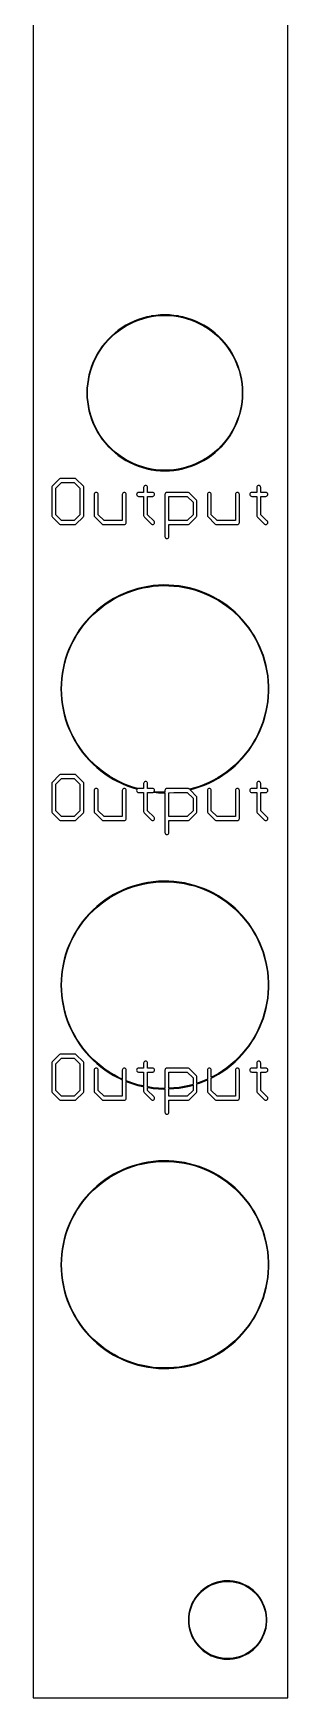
# Model space of a CAD drawing. Extents: x 3 to 13, y 0 to 129.
# Drawn here: x 3 to 12.8, y 0.3 to 64.5 of the extents above; entities that cross this region are included whole.
import ezdxf

# ---------------------------------------------------------------- set-up
doc = ezdxf.new("R2010")
doc.units = 0

msp = doc.modelspace()

# ---------------------------------------------------------------- linework, layer by layer
at = {"color": 34, "true_color": 0x008000}
for points in [[(2.9972, 0.254, 0), (12.81684, 0.254, 0), (12.81684, 128.75514, 0), (2.9972, 128.75514, 0), (2.9972, 0.254, 0)], [(10.26933, 48.55987, 0), (10.38617, 48.68941, 0), (10.49285, 48.82657, 0), (10.59445, 48.96881, 0), (10.68589, 49.11613, 0), (10.76717, 49.27107, 0), (10.76897, 49.27461, 0), (10.84263, 49.43209, 0), (10.90867, 49.59465, 0), (10.96201, 49.75975, 0), (11.00773, 49.92993, 0), (11.04329, 50.10011, 0), (11.04392, 50.10404, 0), (11.06932, 50.27676, 0), (11.08456, 50.44947, 0), (11.08964, 50.62474, 0), (11.08456, 50.8, 0), (11.06932, 50.97272, 0), (11.04392, 51.14543, 0), (11.04329, 51.14936, 0), (11.00773, 51.31954, 0), (10.96201, 51.48972, 0), (10.90867, 51.65482, 0), (10.84263, 51.81738, 0), (10.76897, 51.97486, 0), (10.76717, 51.9784, 0), (10.68589, 52.1308, 0), (10.59445, 52.28066, 0), (10.49285, 52.4229, 0), (10.38617, 52.56006, 0), (10.26933, 52.6896, 0), (10.14206, 52.81687, 0), (10.01252, 52.93371, 0), (9.87536, 53.04039, 0), (9.73312, 53.14199, 0), (9.58325, 53.23343, 0), (9.43085, 53.31471, 0), (9.42732, 53.31651, 0), (9.26984, 53.39017, 0), (9.10727, 53.45621, 0), (8.94218, 53.50955, 0), (8.772, 53.55527, 0), (8.60182, 53.59083, 0), (8.59789, 53.59146, 0), (8.42517, 53.61686, 0), (8.25245, 53.6321, 0), (8.0772, 53.63718, 0), (7.90193, 53.6321, 0), (7.72922, 53.61686, 0), (7.55649, 53.59146, 0), (7.55257, 53.59083, 0), (7.38239, 53.55527, 0), (7.21221, 53.50955, 0), (7.04711, 53.45621, 0), (6.88455, 53.39017, 0), (6.72707, 53.31651, 0), (6.72353, 53.31471, 0), (6.56859, 53.23343, 0), (6.42127, 53.14199, 0), (6.27903, 53.04039, 0), (6.14187, 52.93371, 0), (6.01233, 52.81687, 0), (5.88506, 52.6896, 0), (5.76822, 52.56006, 0), (5.66154, 52.4229, 0), (5.55994, 52.28066, 0), (5.4685, 52.1308, 0), (5.38722, 51.9784, 0), (5.38542, 51.97486, 0), (5.31176, 51.81738, 0), (5.24572, 51.65482, 0), (5.19238, 51.48972, 0), (5.14666, 51.31954, 0), (5.1111, 51.14936, 0), (5.11048, 51.14543, 0), (5.08507, 50.97272, 0), (5.06984, 50.8, 0), (5.06475, 50.62474, 0), (5.06984, 50.44947, 0), (5.08507, 50.27676, 0), (5.11048, 50.10404, 0), (5.1111, 50.10011, 0), (5.14666, 49.92993, 0), (5.19238, 49.75975, 0), (5.24572, 49.59465, 0), (5.31176, 49.43209, 0), (5.38542, 49.27461, 0), (5.38722, 49.27107, 0), (5.4685, 49.11613, 0), (5.55994, 48.96881, 0), (5.66154, 48.82657, 0), (5.76822, 48.68941, 0), (5.88506, 48.55987, 0), (6.01233, 48.4326, 0), (6.14187, 48.31576, 0), (6.27903, 48.20908, 0), (6.42127, 48.10748, 0), (6.56859, 48.01604, 0), (6.72353, 47.93476, 0), (6.72707, 47.93296, 0), (6.88455, 47.8593, 0), (7.04711, 47.79326, 0), (7.21221, 47.73992, 0), (7.38239, 47.6942, 0), (7.55257, 47.65864, 0), (7.55649, 47.65801, 0), (7.72922, 47.63262, 0), (7.90193, 47.61738, 0), (8.0772, 47.6123, 0), (8.25245, 47.61738, 0), (8.42517, 47.63262, 0), (8.59789, 47.65801, 0), (8.60182, 47.65864, 0), (8.772, 47.6942, 0), (8.94218, 47.73992, 0), (9.10727, 47.79326, 0), (9.26984, 47.8593, 0), (9.42732, 47.93296, 0), (9.43085, 47.93476, 0), (9.5858, 48.01604, 0), (9.73312, 48.10748, 0), (9.87536, 48.20908, 0), (10.01252, 48.31576, 0), (10.14206, 48.4326, 0), (10.26933, 48.55987, 0)], [(8.42517, 47.65802, 0), (8.25245, 47.64278, 0), (8.0772, 47.6377, 0), (7.90193, 47.64278, 0), (7.72922, 47.65802, 0), (7.55958, 47.68297, 0), (7.39024, 47.71835, 0), (7.22006, 47.76407, 0), (7.05496, 47.81741, 0), (6.8924, 47.88345, 0), (6.73592, 47.95664, 0), (6.58352, 48.03659, 0), (6.4362, 48.12803, 0), (6.29396, 48.22963, 0), (6.1568, 48.33631, 0), (6.02726, 48.45315, 0), (5.90561, 48.5748, 0), (5.78877, 48.70434, 0), (5.68209, 48.8415, 0), (5.58049, 48.98374, 0), (5.48905, 49.13106, 0), (5.4091, 49.28346, 0), (5.33591, 49.43994, 0), (5.26987, 49.6025, 0), (5.21652, 49.7676, 0), (5.17081, 49.93778, 0), (5.1354, 50.10726, 0), (5.11047, 50.27676, 0), (5.09523, 50.44947, 0), (5.09015, 50.62474, 0), (5.09523, 50.8, 0), (5.11047, 50.97272, 0), (5.1354, 51.14221, 0), (5.17081, 51.31169, 0), (5.21652, 51.48187, 0), (5.26987, 51.64697, 0), (5.33591, 51.80953, 0), (5.40894, 51.96567, 0), (5.48905, 52.11587, 0), (5.58049, 52.26573, 0), (5.68209, 52.40797, 0), (5.78877, 52.54513, 0), (5.90561, 52.67467, 0), (6.02726, 52.79632, 0), (6.1568, 52.91316, 0), (6.29396, 53.01984, 0), (6.4362, 53.12144, 0), (6.58352, 53.21288, 0), (6.73592, 53.29283, 0), (6.8924, 53.36602, 0), (7.05496, 53.43206, 0), (7.22006, 53.4854, 0), (7.39024, 53.53112, 0), (7.55958, 53.5665, 0), (7.72922, 53.59145, 0), (7.90193, 53.6067, 0), (8.0772, 53.61178, 0), (8.25245, 53.6067, 0), (8.42517, 53.59145, 0), (8.59483, 53.5665, 0), (8.76415, 53.53112, 0), (8.93432, 53.4854, 0), (9.09943, 53.43206, 0), (9.26199, 53.36602, 0), (9.41813, 53.29299, 0), (9.56833, 53.21288, 0), (9.71819, 53.12144, 0), (9.86042, 53.01984, 0), (9.99759, 52.91316, 0), (10.12712, 52.79632, 0), (10.12714, 52.79631, 0), (10.24878, 52.67467, 0), (10.36562, 52.54513, 0), (10.4723, 52.40797, 0), (10.5739, 52.26573, 0), (10.66534, 52.11587, 0), (10.74545, 51.96567, 0), (10.81848, 51.80953, 0), (10.88452, 51.64697, 0), (10.93786, 51.48187, 0), (10.98358, 51.31169, 0), (11.01896, 51.14237, 0), (11.04392, 50.97272, 0), (11.05915, 50.8, 0), (11.06423, 50.62474, 0), (11.05915, 50.44947, 0), (11.04392, 50.27676, 0), (11.01896, 50.1071, 0), (10.98358, 49.93778, 0), (10.93786, 49.7676, 0), (10.88452, 49.6025, 0), (10.81848, 49.43994, 0), (10.74529, 49.28346, 0), (10.66534, 49.13106, 0), (10.5739, 48.98374, 0), (10.4723, 48.8415, 0), (10.36562, 48.70434, 0), (10.24878, 48.5748, 0), (10.12714, 48.45316, 0), (10.12712, 48.45315, 0), (9.99759, 48.33631, 0), (9.86042, 48.22963, 0), (9.71819, 48.12803, 0), (9.57086, 48.03659, 0), (9.41846, 47.95664, 0), (9.26199, 47.88345, 0), (9.09943, 47.81741, 0), (8.93432, 47.76407, 0), (8.76415, 47.71835, 0), (8.59483, 47.68297, 0), (8.42517, 47.65802, 0)], [(4.05891, 47.32274, 0), (4.03537, 47.31901, 0), (4.01413, 47.30818, 0), (3.72549, 47.01954, 0), (3.71466, 46.9983, 0), (3.71094, 46.97476, 0), (3.71094, 45.89017, 0), (3.71466, 45.86663, 0), (3.72549, 45.84539, 0), (3.74235, 45.82853, 0), (4.01413, 45.55929, 0), (4.03537, 45.54846, 0), (4.05891, 45.54474, 0), (4.59994, 45.54474, 0), (4.62348, 45.54846, 0), (4.64472, 45.55929, 0), (4.9165, 45.82853, 0), (4.93336, 45.84539, 0), (4.94419, 45.86663, 0), (4.94792, 45.89017, 0), (4.94792, 46.97476, 0), (4.94419, 46.9983, 0), (4.93336, 47.01954, 0), (4.64472, 47.30818, 0), (4.62348, 47.31901, 0), (4.59994, 47.32274, 0), (4.05891, 47.32274, 0)], [(4.56985, 45.69714, 0), (4.089, 45.69714, 0), (3.86334, 45.92069, 0), (3.86334, 46.94453, 0), (4.08915, 47.17034, 0), (4.5697, 47.17034, 0), (4.79552, 46.94452, 0), (4.79552, 45.9207, 0), (4.56985, 45.69714, 0)], [(7.60476, 45.54474, 0), (7.6283, 45.54846, 0), (7.64954, 45.55929, 0), (7.6664, 45.57615, 0), (7.67723, 45.59739, 0), (7.68096, 45.62094, 0), (7.67723, 45.64448, 0), (7.6664, 45.66572, 0), (7.64954, 45.68258, 0), (7.40918, 45.92069, 0), (7.40918, 46.62932, 0), (7.60476, 46.62932, 0), (7.6283, 46.63304, 0), (7.64954, 46.64387, 0), (7.6664, 46.66073, 0), (7.67723, 46.68197, 0), (7.68096, 46.70552, 0), (7.67723, 46.72906, 0), (7.6664, 46.7503, 0), (7.64954, 46.76716, 0), (7.6283, 46.77799, 0), (7.60476, 46.78172, 0), (7.40918, 46.78172, 0), (7.40918, 46.97476, 0), (7.40545, 46.9983, 0), (7.39462, 47.01954, 0), (7.37776, 47.0364, 0), (7.35652, 47.04723, 0), (7.33298, 47.05096, 0), (7.30943, 47.04723, 0), (7.28819, 47.0364, 0), (7.27133, 47.01954, 0), (7.2605, 46.9983, 0), (7.25678, 46.97476, 0), (7.25678, 46.78172, 0), (7.0612, 46.78172, 0), (7.03765, 46.77799, 0), (7.01641, 46.76716, 0), (6.99955, 46.7503, 0), (6.98872, 46.72906, 0), (6.985, 46.70552, 0), (6.98872, 46.68197, 0), (6.99955, 46.66073, 0), (7.01641, 46.64387, 0), (7.03765, 46.63304, 0), (7.0612, 46.62932, 0), (7.25678, 46.62932, 0), (7.25678, 45.89017, 0), (7.2605, 45.86663, 0), (7.27133, 45.84539, 0), (7.28819, 45.82853, 0), (7.55997, 45.55929, 0), (7.58121, 45.54846, 0), (7.60476, 45.54474, 0)], [(11.97102, 45.54474, 0), (11.99456, 45.54846, 0), (12.0158, 45.55929, 0), (12.03266, 45.57615, 0), (12.04349, 45.59739, 0), (12.04722, 45.62094, 0), (12.04349, 45.64448, 0), (12.03266, 45.66572, 0), (12.0158, 45.68258, 0), (11.77544, 45.92069, 0), (11.77544, 46.62932, 0), (11.97102, 46.62932, 0), (11.99456, 46.63304, 0), (12.0158, 46.64387, 0), (12.03266, 46.66073, 0), (12.04349, 46.68197, 0), (12.04722, 46.70552, 0), (12.04349, 46.72906, 0), (12.03266, 46.7503, 0), (12.0158, 46.76716, 0), (11.99456, 46.77799, 0), (11.97102, 46.78172, 0), (11.77544, 46.78172, 0), (11.77544, 46.97476, 0), (11.77171, 46.9983, 0), (11.76088, 47.01954, 0), (11.74402, 47.0364, 0), (11.72278, 47.04723, 0), (11.69924, 47.05096, 0), (11.67569, 47.04723, 0), (11.65445, 47.0364, 0), (11.63759, 47.01954, 0), (11.62676, 46.9983, 0), (11.62304, 46.97476, 0), (11.62304, 46.78172, 0), (11.42746, 46.78172, 0), (11.40391, 46.77799, 0), (11.38267, 46.76716, 0), (11.36581, 46.7503, 0), (11.35498, 46.72906, 0), (11.35126, 46.70552, 0), (11.35498, 46.68197, 0), (11.36581, 46.66073, 0), (11.38267, 46.64387, 0), (11.40391, 46.63304, 0), (11.42746, 46.62932, 0), (11.62304, 46.62932, 0), (11.62304, 45.89017, 0), (11.62676, 45.86663, 0), (11.63759, 45.84539, 0), (11.65445, 45.82853, 0), (11.92623, 45.55929, 0), (11.94747, 45.54846, 0), (11.97102, 45.54474, 0)], [(6.51001, 45.54474, 0), (6.53356, 45.54846, 0), (6.5548, 45.55929, 0), (6.57166, 45.57615, 0), (6.58249, 45.59739, 0), (6.58621, 45.62094, 0), (6.58621, 46.70552, 0), (6.58249, 46.72906, 0), (6.57166, 46.7503, 0), (6.5548, 46.76716, 0), (6.53356, 46.77799, 0), (6.51001, 46.78172, 0), (6.48647, 46.77799, 0), (6.46523, 46.76716, 0), (6.44837, 46.7503, 0), (6.43754, 46.72906, 0), (6.43381, 46.70552, 0), (6.43381, 45.69714, 0), (5.7273, 45.69714, 0), (5.50164, 45.92069, 0), (5.50164, 46.70552, 0), (5.49791, 46.72906, 0), (5.48708, 46.7503, 0), (5.47022, 46.76716, 0), (5.44898, 46.77799, 0), (5.42544, 46.78172, 0), (5.40189, 46.77799, 0), (5.38065, 46.76716, 0), (5.36379, 46.7503, 0), (5.35296, 46.72906, 0), (5.34924, 46.70552, 0), (5.34924, 45.89017, 0), (5.35296, 45.86663, 0), (5.36379, 45.84539, 0), (5.38065, 45.82853, 0), (5.65243, 45.55929, 0), (5.67367, 45.54846, 0), (5.69722, 45.54474, 0), (6.51001, 45.54474, 0)], [(8.98973, 45.54846, 0), (9.01098, 45.55929, 0), (9.28276, 45.82853, 0), (9.29962, 45.84539, 0), (9.31045, 45.86663, 0), (9.31418, 45.89017, 0), (9.31418, 46.43374, 0), (9.31045, 46.45728, 0), (9.29962, 46.47852, 0), (9.01098, 46.76716, 0), (8.98973, 46.77799, 0), (8.96618, 46.78172, 0), (8.1534, 46.78172, 0), (8.12984, 46.77799, 0), (8.10861, 46.76716, 0), (8.09174, 46.7503, 0), (8.08092, 46.72906, 0), (8.0772, 46.70552, 0), (8.0772, 45.07738, 0), (8.08092, 45.05383, 0), (8.09174, 45.03259, 0), (8.10861, 45.01573, 0), (8.12984, 45.0049, 0), (8.1534, 45.00118, 0), (8.17694, 45.0049, 0), (8.19818, 45.01573, 0), (8.21504, 45.03259, 0), (8.22587, 45.05383, 0), (8.2296, 45.07738, 0), (8.2296, 45.54474, 0), (8.96618, 45.54474, 0), (8.98973, 45.54846, 0)], [(8.93611, 45.69714, 0), (8.2296, 45.69714, 0), (8.2296, 46.62932, 0), (8.93596, 46.62932, 0), (9.16178, 46.4035, 0), (9.16178, 45.9207, 0), (8.93611, 45.69714, 0)], [(10.01615, 45.55929, 0), (10.03739, 45.54846, 0), (10.06094, 45.54474, 0), (10.87628, 45.54474, 0), (10.89982, 45.54846, 0), (10.92106, 45.55929, 0), (10.93792, 45.57615, 0), (10.94875, 45.59739, 0), (10.95248, 45.62094, 0), (10.95248, 46.70552, 0), (10.94875, 46.72906, 0), (10.93792, 46.7503, 0), (10.92106, 46.76716, 0), (10.89982, 46.77799, 0), (10.87628, 46.78172, 0), (10.85273, 46.77799, 0), (10.83149, 46.76716, 0), (10.81463, 46.7503, 0), (10.8038, 46.72906, 0), (10.80008, 46.70552, 0), (10.80008, 45.69714, 0), (10.09115, 45.69714, 0), (9.8679, 45.9204, 0), (9.8679, 46.70552, 0), (9.86417, 46.72906, 0), (9.85333, 46.7503, 0), (9.83648, 46.76716, 0), (9.81523, 46.77799, 0), (9.7917, 46.78172, 0), (9.76815, 46.77799, 0), (9.74691, 46.76716, 0), (9.73005, 46.7503, 0), (9.71922, 46.72906, 0), (9.7155, 46.70552, 0), (9.7155, 45.89017, 0), (9.71922, 45.86663, 0), (9.73005, 45.84539, 0), (10.01615, 45.55929, 0)], [(8.98973, 34.11846, 0), (9.01098, 34.12928, 0), (9.28276, 34.39853, 0), (9.29962, 34.41539, 0), (9.31045, 34.43663, 0), (9.31418, 34.46018, 0), (9.31418, 35.00374, 0), (9.31045, 35.02727, 0), (9.29962, 35.04852, 0), (9.04638, 35.30175, 0), (9.22158, 35.34726, 0), (9.41208, 35.41076, 0), (9.60004, 35.48187, 0), (9.78546, 35.56316, 0), (9.96326, 35.65206, 0), (9.96679, 35.65386, 0), (10.14206, 35.75292, 0), (10.31223, 35.86213, 0), (10.47734, 35.97898, 0), (10.63482, 36.1009, 0), (10.78722, 36.23298, 0), (10.932, 36.37268, 0), (10.93481, 36.37549, 0), (11.07197, 36.52281, 0), (11.20151, 36.67521, 0), (11.32343, 36.83523, 0), (11.43773, 37.00033, 0), (11.54441, 37.17305, 0), (11.64093, 37.34831, 0), (11.64273, 37.35185, 0), (11.72909, 37.53219, 0), (11.80783, 37.71761, 0), (11.87895, 37.90811, 0), (11.93737, 38.09861, 0), (11.98817, 38.29419, 0), (12.02881, 38.48977, 0), (12.02944, 38.49369, 0), (12.05992, 38.69436, 0), (12.08024, 38.89247, 0), (12.0904, 39.09314, 0), (12.0904, 39.29632, 0), (12.08024, 39.49698, 0), (12.05992, 39.69511, 0), (12.02944, 39.89577, 0), (12.02881, 39.8997, 0), (11.98817, 40.09528, 0), (11.93737, 40.29086, 0), (11.87895, 40.48136, 0), (11.80783, 40.67186, 0), (11.72909, 40.85728, 0), (11.64273, 41.03761, 0), (11.64093, 41.04116, 0), (11.54441, 41.21642, 0), (11.43773, 41.38913, 0), (11.32343, 41.55424, 0), (11.20151, 41.71426, 0), (11.07197, 41.86666, 0), (10.93481, 42.01398, 0), (10.932, 42.01679, 0), (10.78722, 42.15649, 0), (10.63482, 42.28857, 0), (10.47734, 42.41049, 0), (10.31223, 42.52733, 0), (10.14206, 42.63655, 0), (9.96679, 42.73561, 0), (9.96326, 42.73741, 0), (9.78546, 42.82631, 0), (9.60004, 42.90759, 0), (9.41208, 42.97871, 0), (9.22158, 43.04221, 0), (9.026, 43.09301, 0), (8.83042, 43.13619, 0), (8.6323, 43.16921, 0), (8.62838, 43.16984, 0), (8.4277, 43.1927, 0), (8.22706, 43.2054, 0), (8.02638, 43.20794, 0), (7.82573, 43.20032, 0), (7.62508, 43.18254, 0), (7.42695, 43.15459, 0), (7.42303, 43.15397, 0), (7.22491, 43.11587, 0), (7.02933, 43.06761, 0), (6.83629, 43.01173, 0), (6.64833, 42.94569, 0), (6.46037, 42.86949, 0), (6.28003, 42.78313, 0), (6.27649, 42.78133, 0), (6.09869, 42.68735, 0), (5.92597, 42.58321, 0), (5.75833, 42.47145, 0), (5.59831, 42.34953, 0), (5.44337, 42.22253, 0), (5.29351, 42.08537, 0), (5.2907, 42.08256, 0), (5.151, 41.94032, 0), (5.01638, 41.79046, 0), (4.88938, 41.63298, 0), (4.77254, 41.47041, 0), (4.66331, 41.30278, 0), (4.56172, 41.13006, 0), (4.46774, 40.94972, 0), (4.46594, 40.94618, 0), (4.38466, 40.7633, 0), (4.30846, 40.57788, 0), (4.24496, 40.38738, 0), (4.18907, 40.19433, 0), (4.1459, 39.99875, 0), (4.11034, 39.80064, 0), (4.10972, 39.79672, 0), (4.08432, 39.59605, 0), (4.06907, 39.39539, 0), (4.064, 39.19473, 0), (4.06907, 38.99407, 0), (4.08432, 38.79341, 0), (4.10972, 38.59276, 0), (4.11034, 38.58883, 0), (4.1459, 38.39071, 0), (4.18907, 38.19513, 0), (4.24496, 38.00209, 0), (4.30846, 37.81159, 0), (4.38466, 37.62617, 0), (4.46594, 37.44328, 0), (4.46774, 37.43974, 0), (4.56172, 37.25941, 0), (4.66331, 37.08668, 0), (4.77254, 36.91905, 0), (4.88938, 36.75649, 0), (5.01638, 36.59901, 0), (5.151, 36.44915, 0), (5.2907, 36.30691, 0), (5.29351, 36.3041, 0), (5.44337, 36.16693, 0), (5.59831, 36.03994, 0), (5.75833, 35.91802, 0), (5.92597, 35.80626, 0), (6.09869, 35.70212, 0), (6.27649, 35.60814, 0), (6.28003, 35.60634, 0), (6.46037, 35.51997, 0), (6.64833, 35.44377, 0), (6.83629, 35.37774, 0), (7.00745, 35.32819, 0), (6.99955, 35.3203, 0), (6.98872, 35.29905, 0), (6.985, 35.27552, 0), (6.98872, 35.25197, 0), (6.99955, 35.23073, 0), (7.01641, 35.21387, 0), (7.03765, 35.20304, 0), (7.0612, 35.19932, 0), (7.25678, 35.19932, 0), (7.25678, 34.46018, 0), (7.2605, 34.43663, 0), (7.27133, 34.41539, 0), (7.28819, 34.39853, 0), (7.55997, 34.12928, 0), (7.58121, 34.11846, 0), (7.60476, 34.11473, 0), (7.6283, 34.11846, 0), (7.64954, 34.12928, 0), (7.6664, 34.14615, 0), (7.67723, 34.16738, 0), (7.68096, 34.19093, 0), (7.67723, 34.21448, 0), (7.6664, 34.23572, 0), (7.64954, 34.25258, 0), (7.40918, 34.49069, 0), (7.40918, 35.19932, 0), (7.60476, 35.19932, 0), (7.6283, 35.20304, 0), (7.63432, 35.20611, 0), (7.82573, 35.18915, 0), (8.02638, 35.18153, 0), (8.0772, 35.18217, 0), (8.0772, 33.64738, 0), (8.08092, 33.62383, 0), (8.09174, 33.60259, 0), (8.10861, 33.58573, 0), (8.12984, 33.5749, 0), (8.1534, 33.57118, 0), (8.17694, 33.5749, 0), (8.19818, 33.58573, 0), (8.21504, 33.60259, 0), (8.22587, 33.62383, 0), (8.2296, 33.64738, 0), (8.2296, 34.11473, 0), (8.96618, 34.11473, 0), (8.98973, 34.11846, 0)], [(8.98973, 35.34799, 0), (8.96618, 35.35172, 0), (8.1534, 35.35172, 0), (8.12984, 35.34799, 0), (8.10861, 35.33715, 0), (8.09174, 35.3203, 0), (8.08092, 35.29905, 0), (8.0772, 35.27552, 0), (8.0772, 35.20758, 0), (8.02638, 35.20693, 0), (7.82573, 35.21456, 0), (7.66452, 35.22885, 0), (7.6664, 35.23073, 0), (7.67723, 35.25197, 0), (7.68096, 35.27552, 0), (7.67723, 35.29905, 0), (7.6664, 35.3203, 0), (7.64954, 35.33715, 0), (7.6283, 35.34799, 0), (7.60476, 35.35172, 0), (7.40918, 35.35172, 0), (7.40918, 35.54475, 0), (7.40545, 35.5683, 0), (7.39462, 35.58954, 0), (7.37776, 35.6064, 0), (7.35652, 35.61723, 0), (7.33298, 35.62095, 0), (7.30943, 35.61723, 0), (7.28819, 35.6064, 0), (7.27133, 35.58954, 0), (7.2605, 35.5683, 0), (7.25678, 35.54475, 0), (7.25678, 35.35172, 0), (7.0612, 35.35172, 0), (7.03765, 35.34799, 0), (7.035, 35.34664, 0), (6.84414, 35.40189, 0), (6.65618, 35.46793, 0), (6.46822, 35.54413, 0), (6.28931, 35.6298, 0), (6.11362, 35.72267, 0), (5.9409, 35.82681, 0), (5.77326, 35.93857, 0), (5.61324, 36.06049, 0), (5.4583, 36.18748, 0), (5.30894, 36.3242, 0), (5.17155, 36.46408, 0), (5.03693, 36.61394, 0), (4.90993, 36.77142, 0), (4.79309, 36.93398, 0), (4.68387, 37.10161, 0), (4.58227, 37.27434, 0), (4.48983, 37.45172, 0), (4.40881, 37.63402, 0), (4.33261, 37.81944, 0), (4.26911, 38.00994, 0), (4.21323, 38.20297, 0), (4.17005, 38.39856, 0), (4.13491, 38.59434, 0), (4.10971, 38.79341, 0), (4.09448, 38.99407, 0), (4.08939, 39.19473, 0), (4.09448, 39.39539, 0), (4.10971, 39.59605, 0), (4.1349, 39.79507, 0), (4.17005, 39.99091, 0), (4.21323, 40.18649, 0), (4.26911, 40.37953, 0), (4.33261, 40.57003, 0), (4.40881, 40.75545, 0), (4.48983, 40.93775, 0), (4.58227, 41.11513, 0), (4.68387, 41.28785, 0), (4.79309, 41.45548, 0), (4.90993, 41.61804, 0), (5.03693, 41.77553, 0), (5.17155, 41.92539, 0), (5.30894, 42.06527, 0), (5.4583, 42.20198, 0), (5.61324, 42.32898, 0), (5.77326, 42.4509, 0), (5.9409, 42.56266, 0), (6.11362, 42.6668, 0), (6.28931, 42.75967, 0), (6.46822, 42.84534, 0), (6.65618, 42.92154, 0), (6.84414, 42.98758, 0), (7.03718, 43.04346, 0), (7.23276, 43.09172, 0), (7.4294, 43.12954, 0), (7.62508, 43.15714, 0), (7.82573, 43.17491, 0), (8.02638, 43.18254, 0), (8.22706, 43.17999, 0), (8.4277, 43.1673, 0), (8.62772, 43.14452, 0), (8.82257, 43.11204, 0), (9.01815, 43.06886, 0), (9.21373, 43.01806, 0), (9.40423, 42.95456, 0), (9.59219, 42.88344, 0), (9.7776, 42.80216, 0), (9.95233, 42.7148, 0), (10.12712, 42.616, 0), (10.29731, 42.50678, 0), (10.46241, 42.38994, 0), (10.61989, 42.26802, 0), (10.77229, 42.13594, 0), (10.91516, 41.99808, 0), (11.05142, 41.85173, 0), (11.18096, 41.69933, 0), (11.30288, 41.53931, 0), (11.41718, 41.37421, 0), (11.52386, 41.20149, 0), (11.61958, 41.02769, 0), (11.70494, 40.84943, 0), (11.78368, 40.664, 0), (11.8548, 40.4735, 0), (11.91322, 40.283, 0), (11.96402, 40.08743, 0), (12.00457, 39.89229, 0), (12.03451, 39.69511, 0), (12.05483, 39.49698, 0), (12.06499, 39.29632, 0), (12.06499, 39.09314, 0), (12.05483, 38.89247, 0), (12.03451, 38.69436, 0), (12.00457, 38.4972, 0), (11.96402, 38.30204, 0), (11.91322, 38.10646, 0), (11.8548, 37.91596, 0), (11.78368, 37.72546, 0), (11.70494, 37.54003, 0), (11.61958, 37.36177, 0), (11.52386, 37.18798, 0), (11.41718, 37.01526, 0), (11.30288, 36.85016, 0), (11.18096, 36.69014, 0), (11.05142, 36.53774, 0), (10.91516, 36.39139, 0), (10.77229, 36.25353, 0), (10.61989, 36.12145, 0), (10.46241, 35.99953, 0), (10.29731, 35.88268, 0), (10.12712, 35.77347, 0), (9.95218, 35.67459, 0), (9.7776, 35.58731, 0), (9.59219, 35.50603, 0), (9.40423, 35.43491, 0), (9.21373, 35.3714, 0), (9.0256, 35.32254, 0), (9.01812, 35.33001, 0), (9.01098, 35.33715, 0), (8.98973, 35.34799, 0)], [(4.05891, 35.89273, 0), (4.03537, 35.88901, 0), (4.01413, 35.87818, 0), (3.72549, 35.58954, 0), (3.71466, 35.5683, 0), (3.71094, 35.54475, 0), (3.71094, 34.46018, 0), (3.71466, 34.43663, 0), (3.72549, 34.41539, 0), (3.74235, 34.39853, 0), (4.01413, 34.12928, 0), (4.03537, 34.11846, 0), (4.05891, 34.11473, 0), (4.59994, 34.11473, 0), (4.62348, 34.11846, 0), (4.64472, 34.12928, 0), (4.9165, 34.39853, 0), (4.93336, 34.41539, 0), (4.94419, 34.43663, 0), (4.94792, 34.46018, 0), (4.94792, 35.54475, 0), (4.94419, 35.5683, 0), (4.93336, 35.58954, 0), (4.64472, 35.87818, 0), (4.62348, 35.88901, 0), (4.59994, 35.89273, 0), (4.05891, 35.89273, 0)], [(4.56985, 34.26714, 0), (4.089, 34.26714, 0), (3.86334, 34.49069, 0), (3.86334, 35.51453, 0), (4.08915, 35.74033, 0), (4.5697, 35.74033, 0), (4.79552, 35.51452, 0), (4.79552, 34.4907, 0), (4.56985, 34.26714, 0)], [(6.51001, 34.11473, 0), (6.53356, 34.11846, 0), (6.5548, 34.12928, 0), (6.57166, 34.14615, 0), (6.58249, 34.16738, 0), (6.58621, 34.19093, 0), (6.58621, 35.27552, 0), (6.58249, 35.29905, 0), (6.57166, 35.3203, 0), (6.5548, 35.33715, 0), (6.53356, 35.34799, 0), (6.51001, 35.35172, 0), (6.48647, 35.34799, 0), (6.46523, 35.33715, 0), (6.44837, 35.3203, 0), (6.43754, 35.29905, 0), (6.43381, 35.27552, 0), (6.43381, 34.26714, 0), (5.7273, 34.26714, 0), (5.50164, 34.49069, 0), (5.50164, 35.27552, 0), (5.49791, 35.29905, 0), (5.48708, 35.3203, 0), (5.47022, 35.33715, 0), (5.44898, 35.34799, 0), (5.42544, 35.35172, 0), (5.40189, 35.34799, 0), (5.38065, 35.33715, 0), (5.36379, 35.3203, 0), (5.35296, 35.29905, 0), (5.34924, 35.27552, 0), (5.34924, 34.46018, 0), (5.35296, 34.43663, 0), (5.36379, 34.41539, 0), (5.38065, 34.39853, 0), (5.65243, 34.12928, 0), (5.67367, 34.11846, 0), (5.69722, 34.11473, 0), (6.51001, 34.11473, 0)], [(10.87628, 34.11473, 0), (10.89982, 34.11846, 0), (10.92106, 34.12928, 0), (10.93792, 34.14615, 0), (10.94875, 34.16738, 0), (10.95248, 34.19093, 0), (10.95248, 35.27552, 0), (10.94875, 35.29905, 0), (10.93792, 35.3203, 0), (10.92106, 35.33715, 0), (10.89982, 35.34799, 0), (10.87628, 35.35172, 0), (10.85273, 35.34799, 0), (10.83149, 35.33715, 0), (10.81463, 35.3203, 0), (10.8038, 35.29905, 0), (10.80008, 35.27552, 0), (10.80008, 34.26714, 0), (10.09115, 34.26714, 0), (9.8679, 34.4904, 0), (9.8679, 35.27552, 0), (9.86417, 35.29905, 0), (9.85333, 35.3203, 0), (9.83648, 35.33715, 0), (9.81523, 35.34799, 0), (9.7917, 35.35172, 0), (9.76815, 35.34799, 0), (9.74691, 35.33715, 0), (9.73005, 35.3203, 0), (9.71922, 35.29905, 0), (9.7155, 35.27552, 0), (9.7155, 34.46018, 0), (9.71922, 34.43663, 0), (9.73005, 34.41539, 0), (9.74691, 34.39853, 0), (10.01615, 34.12928, 0), (10.03739, 34.11846, 0), (10.06094, 34.11473, 0), (10.87628, 34.11473, 0)], [(11.97102, 34.11473, 0), (11.99456, 34.11846, 0), (12.0158, 34.12928, 0), (12.03266, 34.14615, 0), (12.04349, 34.16738, 0), (12.04722, 34.19093, 0), (12.04349, 34.21448, 0), (12.03266, 34.23572, 0), (12.0158, 34.25258, 0), (11.77544, 34.49069, 0), (11.77544, 35.19932, 0), (11.97102, 35.19932, 0), (11.99456, 35.20304, 0), (12.0158, 35.21387, 0), (12.03266, 35.23073, 0), (12.04349, 35.25197, 0), (12.04722, 35.27552, 0), (12.04349, 35.29905, 0), (12.03266, 35.3203, 0), (12.0158, 35.33715, 0), (11.99456, 35.34799, 0), (11.97102, 35.35172, 0), (11.77544, 35.35172, 0), (11.77544, 35.54475, 0), (11.77171, 35.5683, 0), (11.76088, 35.58954, 0), (11.74402, 35.6064, 0), (11.72278, 35.61723, 0), (11.69924, 35.62095, 0), (11.67569, 35.61723, 0), (11.65445, 35.6064, 0), (11.63759, 35.58954, 0), (11.62676, 35.5683, 0), (11.62304, 35.54475, 0), (11.62304, 35.35172, 0), (11.42746, 35.35172, 0), (11.40391, 35.34799, 0), (11.38267, 35.33715, 0), (11.36581, 35.3203, 0), (11.35498, 35.29905, 0), (11.35126, 35.27552, 0), (11.35498, 35.25197, 0), (11.36581, 35.23073, 0), (11.38267, 35.21387, 0), (11.40391, 35.20304, 0), (11.42746, 35.19932, 0), (11.62304, 35.19932, 0), (11.62304, 34.46018, 0), (11.62676, 34.43663, 0), (11.63759, 34.41539, 0), (11.65445, 34.39853, 0), (11.92623, 34.12928, 0), (11.94747, 34.11846, 0), (11.97102, 34.11473, 0)], [(8.93611, 34.26714, 0), (8.2296, 34.26714, 0), (8.2296, 35.18423, 0), (8.4277, 35.19677, 0), (8.45008, 35.19932, 0), (8.93596, 35.19932, 0), (9.16178, 34.9735, 0), (9.16178, 34.4907, 0), (8.93611, 34.26714, 0)], [(8.98973, 23.32346, 0), (9.01098, 23.33429, 0), (9.28276, 23.60353, 0), (9.29962, 23.62039, 0), (9.31045, 23.64163, 0), (9.31418, 23.66518, 0), (9.31418, 23.94813, 0), (9.41208, 23.98076, 0), (9.60004, 24.05188, 0), (9.7155, 24.10249, 0), (9.7155, 23.66518, 0), (9.71922, 23.64163, 0), (9.73005, 23.62039, 0), (10.01615, 23.33429, 0), (10.03739, 23.32346, 0), (10.06094, 23.31974, 0), (10.87628, 23.31974, 0), (10.89982, 23.32346, 0), (10.92106, 23.33429, 0), (10.93792, 23.35115, 0), (10.94875, 23.37239, 0), (10.95248, 23.39594, 0), (10.95248, 24.48052, 0), (10.94875, 24.50406, 0), (10.93792, 24.5253, 0), (10.92106, 24.54216, 0), (10.89982, 24.55299, 0), (10.87628, 24.55672, 0), (10.85273, 24.55299, 0), (10.83149, 24.54216, 0), (10.81463, 24.5253, 0), (10.8038, 24.50406, 0), (10.80008, 24.48052, 0), (10.80008, 23.47214, 0), (10.09115, 23.47214, 0), (9.8679, 23.6954, 0), (9.8679, 24.17438, 0), (9.96326, 24.22206, 0), (9.96679, 24.22386, 0), (10.14206, 24.32292, 0), (10.31223, 24.43214, 0), (10.47734, 24.54898, 0), (10.63482, 24.6709, 0), (10.78722, 24.80298, 0), (10.932, 24.94268, 0), (10.93481, 24.94549, 0), (11.07197, 25.09281, 0), (11.20151, 25.24521, 0), (11.32343, 25.40523, 0), (11.43773, 25.57033, 0), (11.54441, 25.74305, 0), (11.64093, 25.91831, 0), (11.64273, 25.92185, 0), (11.72909, 26.10219, 0), (11.80783, 26.28761, 0), (11.87895, 26.47811, 0), (11.93737, 26.66861, 0), (11.98817, 26.86419, 0), (12.02881, 27.05977, 0), (12.02944, 27.06369, 0), (12.05992, 27.26435, 0), (12.08024, 27.46247, 0), (12.0904, 27.66314, 0), (12.0904, 27.86633, 0), (12.08024, 28.06699, 0), (12.05992, 28.26512, 0), (12.02944, 28.46578, 0), (12.02881, 28.4697, 0), (11.98817, 28.66528, 0), (11.93737, 28.86086, 0), (11.87895, 29.05136, 0), (11.80783, 29.24186, 0), (11.72909, 29.42728, 0), (11.64273, 29.60762, 0), (11.64093, 29.61116, 0), (11.54441, 29.78642, 0), (11.43773, 29.95914, 0), (11.32343, 30.12424, 0), (11.20151, 30.28426, 0), (11.07197, 30.43666, 0), (10.93481, 30.58398, 0), (10.932, 30.58679, 0), (10.78722, 30.72649, 0), (10.63482, 30.85857, 0), (10.47734, 30.98049, 0), (10.31223, 31.09733, 0), (10.14206, 31.20655, 0), (9.96679, 31.30561, 0), (9.96326, 31.30741, 0), (9.78546, 31.39631, 0), (9.60004, 31.47759, 0), (9.41208, 31.54871, 0), (9.22158, 31.61221, 0), (9.026, 31.66301, 0), (8.83042, 31.70619, 0), (8.6323, 31.73921, 0), (8.62838, 31.73984, 0), (8.4277, 31.7627, 0), (8.22706, 31.77539, 0), (8.02638, 31.77793, 0), (7.82573, 31.77031, 0), (7.62508, 31.75254, 0), (7.42695, 31.72459, 0), (7.42303, 31.72397, 0), (7.22491, 31.68587, 0), (7.02933, 31.63761, 0), (6.83629, 31.58173, 0), (6.64833, 31.51569, 0), (6.46037, 31.43949, 0), (6.28003, 31.35313, 0), (6.27649, 31.35133, 0), (6.09869, 31.25735, 0), (5.92597, 31.15321, 0), (5.75833, 31.04145, 0), (5.59831, 30.91953, 0), (5.44337, 30.79253, 0), (5.29351, 30.65537, 0), (5.2907, 30.65256, 0), (5.151, 30.51032, 0), (5.01638, 30.36046, 0), (4.88938, 30.20298, 0), (4.77254, 30.04042, 0), (4.66331, 29.87278, 0), (4.56172, 29.70006, 0), (4.46774, 29.51972, 0), (4.46594, 29.51618, 0), (4.38466, 29.3333, 0), (4.30846, 29.14788, 0), (4.24496, 28.95738, 0), (4.18907, 28.76434, 0), (4.1459, 28.56876, 0), (4.11034, 28.37064, 0), (4.10972, 28.36671, 0), (4.08432, 28.16606, 0), (4.06907, 27.9654, 0), (4.064, 27.76473, 0), (4.06907, 27.56407, 0), (4.08432, 27.36342, 0), (4.10972, 27.16275, 0), (4.11034, 27.15883, 0), (4.1459, 26.96071, 0), (4.18907, 26.76513, 0), (4.24496, 26.57209, 0), (4.30846, 26.38159, 0), (4.38466, 26.19617, 0), (4.46594, 26.01329, 0), (4.46774, 26.00975, 0), (4.56172, 25.82941, 0), (4.66331, 25.65669, 0), (4.77254, 25.48905, 0), (4.88938, 25.32649, 0), (5.01638, 25.16901, 0), (5.151, 25.01915, 0), (5.2907, 24.87691, 0), (5.29351, 24.8741, 0), (5.44337, 24.73694, 0), (5.59831, 24.60994, 0), (5.75833, 24.48802, 0), (5.92597, 24.37626, 0), (6.09869, 24.27212, 0), (6.27649, 24.17814, 0), (6.28003, 24.17634, 0), (6.43381, 24.1027, 0), (6.43381, 23.47214, 0), (5.7273, 23.47214, 0), (5.50164, 23.69569, 0), (5.50164, 24.48052, 0), (5.49791, 24.50406, 0), (5.48708, 24.5253, 0), (5.47022, 24.54216, 0), (5.44898, 24.55299, 0), (5.42544, 24.55672, 0), (5.40189, 24.55299, 0), (5.38065, 24.54216, 0), (5.36379, 24.5253, 0), (5.35296, 24.50406, 0), (5.34924, 24.48052, 0), (5.34924, 23.66518, 0), (5.35296, 23.64163, 0), (5.36379, 23.62039, 0), (5.38065, 23.60353, 0), (5.65243, 23.33429, 0), (5.67367, 23.32346, 0), (5.69722, 23.31974, 0), (6.51001, 23.31974, 0), (6.53356, 23.32346, 0), (6.5548, 23.33429, 0), (6.57166, 23.35115, 0), (6.58249, 23.37239, 0), (6.58621, 23.39594, 0), (6.58621, 24.03896, 0), (6.64833, 24.01378, 0), (6.83629, 23.94774, 0), (7.02933, 23.89186, 0), (7.22491, 23.8436, 0), (7.25678, 23.83747, 0), (7.25678, 23.66518, 0), (7.2605, 23.64163, 0), (7.27133, 23.62039, 0), (7.28819, 23.60353, 0), (7.55997, 23.33429, 0), (7.58121, 23.32346, 0), (7.60476, 23.31974, 0), (7.6283, 23.32346, 0), (7.64954, 23.33429, 0), (7.6664, 23.35115, 0), (7.67723, 23.37239, 0), (7.68096, 23.39594, 0), (7.67723, 23.41948, 0), (7.6664, 23.44072, 0), (7.64954, 23.45758, 0), (7.40918, 23.69569, 0), (7.40918, 23.80816, 0), (7.42303, 23.8055, 0), (7.42695, 23.80488, 0), (7.62508, 23.77694, 0), (7.82573, 23.75916, 0), (8.02638, 23.75154, 0), (8.0772, 23.75218, 0), (8.0772, 22.85238, 0), (8.08092, 22.82883, 0), (8.09174, 22.80759, 0), (8.10861, 22.79073, 0), (8.12984, 22.7799, 0), (8.1534, 22.77618, 0), (8.17694, 22.7799, 0), (8.19818, 22.79073, 0), (8.21504, 22.80759, 0), (8.22587, 22.82883, 0), (8.2296, 22.85238, 0), (8.2296, 23.31974, 0), (8.96618, 23.31974, 0), (8.98973, 23.32346, 0)], [(8.98973, 24.55299, 0), (8.96618, 24.55672, 0), (8.1534, 24.55672, 0), (8.12984, 24.55299, 0), (8.10861, 24.54216, 0), (8.09174, 24.5253, 0), (8.08092, 24.50406, 0), (8.0772, 24.48052, 0), (8.0772, 23.77757, 0), (8.02638, 23.77693, 0), (7.82573, 23.78455, 0), (7.62508, 23.80233, 0), (7.4294, 23.82993, 0), (7.40918, 23.83382, 0), (7.40918, 24.40432, 0), (7.60476, 24.40432, 0), (7.6283, 24.40804, 0), (7.64954, 24.41887, 0), (7.6664, 24.43573, 0), (7.67723, 24.45697, 0), (7.68096, 24.48052, 0), (7.67723, 24.50406, 0), (7.6664, 24.5253, 0), (7.64954, 24.54216, 0), (7.6283, 24.55299, 0), (7.60476, 24.55672, 0), (7.40918, 24.55672, 0), (7.40918, 24.74976, 0), (7.40545, 24.7733, 0), (7.39462, 24.79454, 0), (7.37776, 24.8114, 0), (7.35652, 24.82223, 0), (7.33298, 24.82596, 0), (7.30943, 24.82223, 0), (7.28819, 24.8114, 0), (7.27133, 24.79454, 0), (7.2605, 24.7733, 0), (7.25678, 24.74976, 0), (7.25678, 24.55672, 0), (7.0612, 24.55672, 0), (7.03765, 24.55299, 0), (7.01641, 24.54216, 0), (6.99955, 24.5253, 0), (6.98872, 24.50406, 0), (6.985, 24.48052, 0), (6.98872, 24.45697, 0), (6.99955, 24.43573, 0), (7.01641, 24.41887, 0), (7.03765, 24.40804, 0), (7.0612, 24.40432, 0), (7.25678, 24.40432, 0), (7.25678, 23.86313, 0), (7.23276, 23.86775, 0), (7.03718, 23.91601, 0), (6.84414, 23.97189, 0), (6.65618, 24.03793, 0), (6.58621, 24.0663, 0), (6.58621, 24.48052, 0), (6.58249, 24.50406, 0), (6.57166, 24.5253, 0), (6.5548, 24.54216, 0), (6.53356, 24.55299, 0), (6.51001, 24.55672, 0), (6.48647, 24.55299, 0), (6.46523, 24.54216, 0), (6.44837, 24.5253, 0), (6.43754, 24.50406, 0), (6.43381, 24.48052, 0), (6.43381, 24.13061, 0), (6.28931, 24.1998, 0), (6.11362, 24.29267, 0), (5.9409, 24.39681, 0), (5.77326, 24.50857, 0), (5.61324, 24.63049, 0), (5.4583, 24.75749, 0), (5.30894, 24.8942, 0), (5.17155, 25.03408, 0), (5.03693, 25.18394, 0), (4.90993, 25.34142, 0), (4.79309, 25.50398, 0), (4.68387, 25.67162, 0), (4.58227, 25.84434, 0), (4.48983, 26.02172, 0), (4.40881, 26.20402, 0), (4.33261, 26.38944, 0), (4.26911, 26.57994, 0), (4.21323, 26.77298, 0), (4.17005, 26.96856, 0), (4.13491, 27.16436, 0), (4.10971, 27.36342, 0), (4.09448, 27.56407, 0), (4.08939, 27.76473, 0), (4.09448, 27.9654, 0), (4.10971, 28.16606, 0), (4.13491, 28.36513, 0), (4.17005, 28.56091, 0), (4.21323, 28.75649, 0), (4.26911, 28.94953, 0), (4.33261, 29.14003, 0), (4.40881, 29.32545, 0), (4.48983, 29.50775, 0), (4.58227, 29.68513, 0), (4.68387, 29.85785, 0), (4.79309, 30.02549, 0), (4.90993, 30.18805, 0), (5.03693, 30.34553, 0), (5.17155, 30.49539, 0), (5.30894, 30.63527, 0), (5.4583, 30.77198, 0), (5.61324, 30.89898, 0), (5.77326, 31.0209, 0), (5.9409, 31.13266, 0), (6.11362, 31.2368, 0), (6.28931, 31.32967, 0), (6.46822, 31.41534, 0), (6.65618, 31.49154, 0), (6.84414, 31.55758, 0), (7.03718, 31.61346, 0), (7.23276, 31.66172, 0), (7.4294, 31.69954, 0), (7.62508, 31.72714, 0), (7.82573, 31.74491, 0), (8.02638, 31.75253, 0), (8.22706, 31.74999, 0), (8.4277, 31.7373, 0), (8.62772, 31.71452, 0), (8.82257, 31.68204, 0), (9.01815, 31.63886, 0), (9.21373, 31.58806, 0), (9.40423, 31.52456, 0), (9.59219, 31.45344, 0), (9.7776, 31.37216, 0), (9.95233, 31.2848, 0), (10.12712, 31.186, 0), (10.29731, 31.07678, 0), (10.46241, 30.95994, 0), (10.61989, 30.83802, 0), (10.77229, 30.70594, 0), (10.91516, 30.56808, 0), (11.05142, 30.42173, 0), (11.18096, 30.26933, 0), (11.30288, 30.10931, 0), (11.41718, 29.94421, 0), (11.52386, 29.77149, 0), (11.61958, 29.59769, 0), (11.70494, 29.41943, 0), (11.78368, 29.23401, 0), (11.8548, 29.04351, 0), (11.91322, 28.85301, 0), (11.96402, 28.65743, 0), (12.00457, 28.46227, 0), (12.03451, 28.26512, 0), (12.05483, 28.06699, 0), (12.06499, 27.86633, 0), (12.06499, 27.66314, 0), (12.05483, 27.46247, 0), (12.03451, 27.26435, 0), (12.00457, 27.0672, 0), (11.96402, 26.87204, 0), (11.91322, 26.67646, 0), (11.8548, 26.48596, 0), (11.78368, 26.29546, 0), (11.70494, 26.11004, 0), (11.61958, 25.93178, 0), (11.52386, 25.75798, 0), (11.41718, 25.58526, 0), (11.30288, 25.42016, 0), (11.18096, 25.26014, 0), (11.05142, 25.10774, 0), (10.91516, 24.96139, 0), (10.77229, 24.82353, 0), (10.61989, 24.69145, 0), (10.46241, 24.56953, 0), (10.29731, 24.45269, 0), (10.12712, 24.34347, 0), (9.95233, 24.24467, 0), (9.8679, 24.20246, 0), (9.8679, 24.48052, 0), (9.86417, 24.50406, 0), (9.85333, 24.5253, 0), (9.83648, 24.54216, 0), (9.81523, 24.55299, 0), (9.7917, 24.55672, 0), (9.76815, 24.55299, 0), (9.74691, 24.54216, 0), (9.73005, 24.5253, 0), (9.71922, 24.50406, 0), (9.7155, 24.48052, 0), (9.7155, 24.13009, 0), (9.59219, 24.07603, 0), (9.40423, 24.00491, 0), (9.31418, 23.97489, 0), (9.31418, 24.20874, 0), (9.31045, 24.23228, 0), (9.29962, 24.25352, 0), (9.01098, 24.54216, 0), (8.98973, 24.55299, 0)], [(4.05891, 25.09774, 0), (4.03537, 25.09401, 0), (4.01413, 25.08318, 0), (3.72549, 24.79454, 0), (3.71466, 24.7733, 0), (3.71094, 24.74976, 0), (3.71094, 23.66518, 0), (3.71466, 23.64163, 0), (3.72549, 23.62039, 0), (3.74235, 23.60353, 0), (4.01413, 23.33429, 0), (4.03537, 23.32346, 0), (4.05891, 23.31974, 0), (4.59994, 23.31974, 0), (4.62348, 23.32346, 0), (4.64472, 23.33429, 0), (4.9165, 23.60353, 0), (4.93336, 23.62039, 0), (4.94419, 23.64163, 0), (4.94792, 23.66518, 0), (4.94792, 24.74976, 0), (4.94419, 24.7733, 0), (4.93336, 24.79454, 0), (4.64472, 25.08318, 0), (4.62348, 25.09401, 0), (4.59994, 25.09774, 0), (4.05891, 25.09774, 0)], [(4.56985, 23.47214, 0), (4.089, 23.47214, 0), (3.86334, 23.69569, 0), (3.86334, 24.71953, 0), (4.08915, 24.94534, 0), (4.5697, 24.94534, 0), (4.79552, 24.71952, 0), (4.79552, 23.6957, 0), (4.56985, 23.47214, 0)], [(11.97102, 23.31974, 0), (11.99456, 23.32346, 0), (12.0158, 23.33429, 0), (12.03266, 23.35115, 0), (12.04349, 23.37239, 0), (12.04722, 23.39594, 0), (12.04349, 23.41948, 0), (12.03266, 23.44072, 0), (12.0158, 23.45758, 0), (11.77544, 23.69569, 0), (11.77544, 24.40432, 0), (11.97102, 24.40432, 0), (11.99456, 24.40804, 0), (12.0158, 24.41887, 0), (12.03266, 24.43573, 0), (12.04349, 24.45697, 0), (12.04722, 24.48052, 0), (12.04349, 24.50406, 0), (12.03266, 24.5253, 0), (12.0158, 24.54216, 0), (11.99456, 24.55299, 0), (11.97102, 24.55672, 0), (11.77544, 24.55672, 0), (11.77544, 24.74976, 0), (11.77171, 24.7733, 0), (11.76088, 24.79454, 0), (11.74402, 24.8114, 0), (11.72278, 24.82223, 0), (11.69924, 24.82596, 0), (11.67569, 24.82223, 0), (11.65445, 24.8114, 0), (11.63759, 24.79454, 0), (11.62676, 24.7733, 0), (11.62304, 24.74976, 0), (11.62304, 24.55672, 0), (11.42746, 24.55672, 0), (11.40391, 24.55299, 0), (11.38267, 24.54216, 0), (11.36581, 24.5253, 0), (11.35498, 24.50406, 0), (11.35126, 24.48052, 0), (11.35498, 24.45697, 0), (11.36581, 24.43573, 0), (11.38267, 24.41887, 0), (11.40391, 24.40804, 0), (11.42746, 24.40432, 0), (11.62304, 24.40432, 0), (11.62304, 23.66518, 0), (11.62676, 23.64163, 0), (11.63759, 23.62039, 0), (11.65445, 23.60353, 0), (11.92623, 23.33429, 0), (11.94747, 23.32346, 0), (11.97102, 23.31974, 0)], [(8.62791, 23.81499, 0), (8.4277, 23.79218, 0), (8.2296, 23.77963, 0), (8.2296, 24.40432, 0), (8.93596, 24.40432, 0), (9.16178, 24.1785, 0), (9.16178, 23.92792, 0), (9.01815, 23.89061, 0), (8.82257, 23.84743, 0), (8.62791, 23.81499, 0)], [(8.93611, 23.47214, 0), (8.2296, 23.47214, 0), (8.2296, 23.75424, 0), (8.4277, 23.76678, 0), (8.62838, 23.78964, 0), (8.6323, 23.79026, 0), (8.83042, 23.82328, 0), (9.026, 23.86646, 0), (9.16178, 23.90173, 0), (9.16178, 23.6957, 0), (8.93611, 23.47214, 0)], [(7.82573, 20.97532, 0), (7.62508, 20.95752, 0), (7.42695, 20.92959, 0), (7.42303, 20.92897, 0), (7.22491, 20.89087, 0), (7.02933, 20.84261, 0), (6.83629, 20.78672, 0), (6.64833, 20.72069, 0), (6.46037, 20.64449, 0), (6.28003, 20.55812, 0), (6.27649, 20.55633, 0), (6.09869, 20.46235, 0), (5.92597, 20.35821, 0), (5.75833, 20.24645, 0), (5.59831, 20.12453, 0), (5.44337, 19.99753, 0), (5.29351, 19.86037, 0), (5.2907, 19.85756, 0), (5.151, 19.71531, 0), (5.01638, 19.56546, 0), (4.88938, 19.40797, 0), (4.77254, 19.24542, 0), (4.66331, 19.07778, 0), (4.56172, 18.90506, 0), (4.46774, 18.72472, 0), (4.46594, 18.72118, 0), (4.38466, 18.5383, 0), (4.30846, 18.35288, 0), (4.24496, 18.16238, 0), (4.18907, 17.96934, 0), (4.1459, 17.77376, 0), (4.11034, 17.57564, 0), (4.10972, 17.57172, 0), (4.08432, 17.37105, 0), (4.06907, 17.1704, 0), (4.064, 16.96972, 0), (4.06907, 16.76908, 0), (4.08432, 16.56842, 0), (4.10972, 16.36775, 0), (4.11034, 16.36383, 0), (4.1459, 16.16571, 0), (4.18907, 15.97013, 0), (4.24496, 15.77709, 0), (4.30846, 15.58659, 0), (4.38466, 15.40117, 0), (4.46594, 15.21829, 0), (4.46774, 15.21475, 0), (4.56172, 15.03441, 0), (4.66331, 14.86169, 0), (4.77254, 14.69405, 0), (4.88938, 14.53149, 0), (5.01638, 14.37401, 0), (5.151, 14.22415, 0), (5.2907, 14.08191, 0), (5.29351, 14.0791, 0), (5.44337, 13.94194, 0), (5.59831, 13.81494, 0), (5.75833, 13.69302, 0), (5.92597, 13.58126, 0), (6.09869, 13.47712, 0), (6.27649, 13.38314, 0), (6.28003, 13.38134, 0), (6.46037, 13.29498, 0), (6.64833, 13.21878, 0), (6.83629, 13.15274, 0), (7.02933, 13.09686, 0), (7.22491, 13.0486, 0), (7.42303, 13.0105, 0), (7.42695, 13.00988, 0), (7.62508, 12.98194, 0), (7.82573, 12.96416, 0), (8.02638, 12.95654, 0), (8.22706, 12.95908, 0), (8.4277, 12.97178, 0), (8.62838, 12.99463, 0), (8.6323, 12.99526, 0), (8.83042, 13.02828, 0), (9.026, 13.07146, 0), (9.22158, 13.12226, 0), (9.41208, 13.18576, 0), (9.60004, 13.25688, 0), (9.78546, 13.33816, 0), (9.96326, 13.42706, 0), (9.96679, 13.42886, 0), (10.14206, 13.52792, 0), (10.31223, 13.63714, 0), (10.47734, 13.75398, 0), (10.63482, 13.8759, 0), (10.78722, 14.00798, 0), (10.932, 14.14768, 0), (10.93481, 14.15049, 0), (11.07197, 14.29781, 0), (11.20151, 14.45021, 0), (11.32343, 14.61023, 0), (11.43773, 14.77533, 0), (11.54441, 14.94805, 0), (11.64093, 15.12331, 0), (11.64273, 15.12685, 0), (11.72909, 15.30719, 0), (11.80783, 15.49261, 0), (11.87895, 15.68311, 0), (11.93737, 15.87361, 0), (11.98817, 16.06919, 0), (12.02881, 16.26476, 0), (12.02944, 16.2687, 0), (12.05992, 16.46934, 0), (12.08024, 16.66747, 0), (12.0904, 16.86814, 0), (12.0904, 17.07134, 0), (12.08024, 17.27199, 0), (12.05992, 17.4701, 0), (12.02944, 17.67077, 0), (12.02881, 17.6747, 0), (11.98817, 17.87028, 0), (11.93737, 18.06586, 0), (11.87895, 18.25636, 0), (11.80783, 18.44686, 0), (11.72909, 18.63228, 0), (11.64273, 18.81262, 0), (11.64093, 18.81616, 0), (11.54441, 18.99142, 0), (11.43773, 19.16414, 0), (11.32343, 19.32923, 0), (11.20151, 19.48926, 0), (11.07197, 19.64166, 0), (10.93481, 19.78897, 0), (10.932, 19.79179, 0), (10.78722, 19.93149, 0), (10.63482, 20.06356, 0), (10.47734, 20.18549, 0), (10.31223, 20.30233, 0), (10.14206, 20.41154, 0), (9.96679, 20.51061, 0), (9.96326, 20.51241, 0), (9.78546, 20.60131, 0), (9.60004, 20.68259, 0), (9.41208, 20.75371, 0), (9.22158, 20.81721, 0), (9.026, 20.86801, 0), (8.83042, 20.91119, 0), (8.6323, 20.94421, 0), (8.62838, 20.94484, 0), (8.4277, 20.96769, 0), (8.22706, 20.9804, 0), (8.02638, 20.98294, 0), (7.82573, 20.97532, 0)], [(8.4277, 12.99718, 0), (8.22706, 12.98448, 0), (8.02638, 12.98194, 0), (7.82573, 12.98956, 0), (7.62508, 13.00734, 0), (7.4294, 13.03493, 0), (7.23276, 13.07275, 0), (7.03718, 13.12101, 0), (6.84414, 13.17689, 0), (6.65618, 13.24293, 0), (6.46822, 13.31913, 0), (6.28931, 13.4048, 0), (6.11362, 13.49767, 0), (5.9409, 13.60181, 0), (5.77326, 13.71357, 0), (5.61324, 13.83549, 0), (5.4583, 13.96249, 0), (5.30894, 14.0992, 0), (5.17155, 14.23908, 0), (5.03693, 14.38894, 0), (4.90993, 14.54642, 0), (4.79309, 14.70898, 0), (4.68387, 14.87662, 0), (4.58227, 15.04934, 0), (4.48983, 15.22672, 0), (4.40881, 15.40902, 0), (4.33261, 15.59444, 0), (4.26911, 15.78494, 0), (4.21323, 15.97798, 0), (4.17005, 16.17355, 0), (4.13491, 16.36936, 0), (4.10971, 16.56842, 0), (4.09448, 16.76908, 0), (4.08939, 16.96972, 0), (4.09448, 17.1704, 0), (4.10971, 17.37105, 0), (4.1349, 17.57007, 0), (4.17005, 17.76591, 0), (4.21323, 17.96149, 0), (4.26911, 18.15453, 0), (4.33261, 18.34503, 0), (4.40881, 18.53044, 0), (4.48983, 18.71275, 0), (4.58227, 18.89013, 0), (4.68387, 19.06285, 0), (4.79309, 19.23049, 0), (4.90993, 19.39304, 0), (5.03693, 19.55052, 0), (5.17155, 19.70038, 0), (5.30894, 19.84028, 0), (5.4583, 19.97698, 0), (5.61324, 20.10398, 0), (5.77326, 20.2259, 0), (5.9409, 20.33766, 0), (6.11362, 20.4418, 0), (6.28931, 20.53466, 0), (6.46822, 20.62033, 0), (6.65618, 20.69653, 0), (6.84414, 20.76258, 0), (7.03718, 20.81846, 0), (7.23276, 20.86672, 0), (7.4296, 20.90457, 0), (7.62508, 20.93214, 0), (7.82573, 20.94991, 0), (8.02638, 20.95754, 0), (8.22706, 20.95499, 0), (8.4277, 20.9423, 0), (8.62772, 20.91952, 0), (8.82257, 20.88704, 0), (9.01815, 20.84386, 0), (9.21373, 20.79306, 0), (9.40423, 20.72956, 0), (9.59219, 20.65843, 0), (9.7776, 20.57716, 0), (9.95233, 20.4898, 0), (10.12712, 20.39099, 0), (10.29731, 20.28178, 0), (10.46241, 20.16494, 0), (10.61989, 20.04301, 0), (10.77229, 19.91094, 0), (10.91525, 19.77298, 0), (11.05142, 19.62672, 0), (11.18096, 19.47432, 0), (11.30288, 19.31431, 0), (11.41718, 19.14921, 0), (11.52386, 18.97648, 0), (11.61958, 18.80269, 0), (11.70494, 18.62443, 0), (11.78368, 18.43901, 0), (11.8548, 18.24851, 0), (11.91322, 18.05801, 0), (11.96402, 17.86243, 0), (12.00457, 17.66729, 0), (12.03451, 17.4701, 0), (12.05483, 17.27199, 0), (12.06499, 17.07134, 0), (12.06499, 16.86814, 0), (12.05483, 16.66747, 0), (12.03451, 16.46934, 0), (12.00457, 16.27218, 0), (11.96402, 16.07704, 0), (11.91322, 15.88146, 0), (11.8548, 15.69096, 0), (11.78368, 15.50046, 0), (11.70494, 15.31504, 0), (11.61958, 15.13678, 0), (11.52386, 14.96298, 0), (11.41718, 14.79026, 0), (11.30288, 14.62516, 0), (11.18096, 14.46514, 0), (11.05142, 14.31274, 0), (10.91516, 14.16639, 0), (10.77229, 14.02853, 0), (10.61989, 13.89645, 0), (10.46241, 13.77453, 0), (10.29731, 13.65769, 0), (10.12712, 13.54847, 0), (9.95233, 13.44967, 0), (9.7776, 13.36231, 0), (9.59219, 13.28103, 0), (9.40423, 13.20991, 0), (9.21373, 13.14641, 0), (9.01815, 13.09561, 0), (8.82257, 13.05243, 0), (8.62791, 13.01999, 0), (8.4277, 12.99718, 0)], [(10.3454, 4.75995, 0), (10.2235, 4.74217, 0), (10.21956, 4.74155, 0), (10.10019, 4.71361, 0), (9.98335, 4.67805, 0), (9.86905, 4.63232, 0), (9.86551, 4.63053, 0), (9.75629, 4.57465, 0), (9.65215, 4.51115, 0), (9.55563, 4.43749, 0), (9.46165, 4.35621, 0), (9.37248, 4.26704, 0), (9.29628, 4.17306, 0), (9.22516, 4.074, 0), (9.16166, 3.96732, 0), (9.15986, 3.96378, 0), (9.10906, 3.85202, 0), (9.06334, 3.73772, 0), (9.03032, 3.62088, 0), (9.00492, 3.5015, 0), (9.00428, 3.49757, 0), (8.98905, 3.37565, 0), (8.98396, 3.25373, 0), (8.98905, 3.13182, 0), (9.00428, 3.00989, 0), (9.00492, 3.00597, 0), (9.03032, 2.88659, 0), (9.06334, 2.76975, 0), (9.10906, 2.65545, 0), (9.15986, 2.54368, 0), (9.16166, 2.54015, 0), (9.22516, 2.43346, 0), (9.29628, 2.33441, 0), (9.37248, 2.24043, 0), (9.46165, 2.15126, 0), (9.55563, 2.06998, 0), (9.65215, 1.99632, 0), (9.75629, 1.93282, 0), (9.86551, 1.87694, 0), (9.86905, 1.87514, 0), (9.98335, 1.82942, 0), (10.10019, 1.79386, 0), (10.21956, 1.76592, 0), (10.2235, 1.7653, 0), (10.3454, 1.74752, 0), (10.46734, 1.7399, 0), (10.58926, 1.74243, 0), (10.71118, 1.75514, 0), (10.7151, 1.75576, 0), (10.83702, 1.77862, 0), (10.95386, 1.8091, 0), (11.06816, 1.85228, 0), (11.17992, 1.90308, 0), (11.18346, 1.90488, 0), (11.29014, 1.9633, 0), (11.39174, 2.03188, 0), (11.48826, 2.10808, 0), (11.57716, 2.1919, 0), (11.57997, 2.19471, 0), (11.66125, 2.28615, 0), (11.73745, 2.38267, 0), (11.80349, 2.48681, 0), (11.85937, 2.59602, 0), (11.86117, 2.59957, 0), (11.91197, 2.71133, 0), (11.95007, 2.82563, 0), (11.98055, 2.94501, 0), (12.00087, 3.06693, 0), (12.0015, 3.07085, 0), (12.01166, 3.19278, 0), (12.01166, 3.3147, 0), (12.0015, 3.43662, 0), (12.00087, 3.44054, 0), (11.98055, 3.56246, 0), (11.95007, 3.68184, 0), (11.91197, 3.79614, 0), (11.86117, 3.9079, 0), (11.85937, 3.91144, 0), (11.80349, 4.02066, 0), (11.73745, 4.12479, 0), (11.66125, 4.22132, 0), (11.57997, 4.31276, 0), (11.57716, 4.31557, 0), (11.48826, 4.39939, 0), (11.39174, 4.47559, 0), (11.29014, 4.54417, 0), (11.18346, 4.60259, 0), (11.17992, 4.60439, 0), (11.06816, 4.65519, 0), (10.95386, 4.69837, 0), (10.83702, 4.72885, 0), (10.7151, 4.75171, 0), (10.71118, 4.75233, 0), (10.58926, 4.76503, 0), (10.46734, 4.76757, 0), (10.3454, 4.75995, 0)], [(10.70978, 1.78038, 0), (10.58926, 1.76783, 0), (10.46734, 1.7653, 0), (10.3454, 1.77291, 0), (10.22676, 1.79022, 0), (10.10804, 1.81801, 0), (9.99119, 1.85357, 0), (9.87704, 1.89923, 0), (9.77122, 1.95337, 0), (9.66708, 2.01687, 0), (9.57056, 2.09053, 0), (9.47665, 2.17174, 0), (9.39305, 2.25532, 0), (9.39303, 2.25536, 0), (9.31683, 2.34934, 0), (9.24571, 2.4484, 0), (9.18304, 2.55368, 0), (9.13321, 2.6633, 0), (9.08749, 2.7776, 0), (9.05447, 2.89444, 0), (9.02941, 3.01224, 0), (9.01446, 3.13182, 0), (9.00938, 3.25373, 0), (9.01446, 3.37565, 0), (9.02941, 3.49525, 0), (9.05447, 3.61303, 0), (9.08749, 3.72987, 0), (9.13321, 3.84417, 0), (9.18302, 3.95375, 0), (9.24571, 4.05907, 0), (9.31683, 4.15813, 0), (9.39303, 4.25211, 0), (9.39304, 4.25213, 0), (9.47658, 4.33566, 0), (9.57056, 4.41694, 0), (9.66708, 4.49059, 0), (9.77122, 4.5541, 0), (9.87704, 4.60824, 0), (9.99119, 4.6539, 0), (10.10804, 4.68946, 0), (10.22699, 4.71729, 0), (10.3454, 4.73456, 0), (10.46734, 4.74218, 0), (10.58926, 4.73963, 0), (10.70978, 4.72709, 0), (10.82917, 4.7047, 0), (10.94601, 4.67422, 0), (11.06031, 4.63103, 0), (11.17058, 4.58092, 0), (11.27521, 4.52362, 0), (11.37681, 4.45504, 0), (11.47333, 4.37884, 0), (11.5603, 4.29684, 0), (11.6407, 4.20639, 0), (11.7169, 4.10987, 0), (11.78294, 4.00573, 0), (11.83711, 3.89985, 0), (11.88782, 3.78829, 0), (11.92592, 3.67399, 0), (11.9564, 3.55461, 0), (11.97613, 3.4362, 0), (11.98625, 3.3147, 0), (11.98625, 3.19278, 0), (11.97613, 3.07127, 0), (11.9564, 2.95286, 0), (11.92592, 2.83348, 0), (11.88782, 2.71918, 0), (11.83715, 2.60769, 0), (11.78294, 2.50173, 0), (11.7169, 2.3976, 0), (11.6407, 2.30107, 0), (11.56036, 2.21068, 0), (11.47333, 2.12862, 0), (11.37681, 2.05243, 0), (11.27521, 1.98385, 0), (11.17058, 1.92655, 0), (11.06031, 1.87643, 0), (10.94601, 1.83325, 0), (10.82917, 1.80277, 0), (10.70978, 1.78038, 0)]]:
    msp.add_polyline3d(points, close=True, dxfattribs=at)
at = {"color": 5, "true_color": 0x0000ff}
msp.add_polyline3d([(12.81684, 0.254, 0), (12.81684, 128.75513, 0), (2.9972, 128.75513, 0), (2.9972, 0.254, 0), (12.81684, 0.254, 0)], close=True, dxfattribs=at)

doc.saveas('drawing.dxf')
